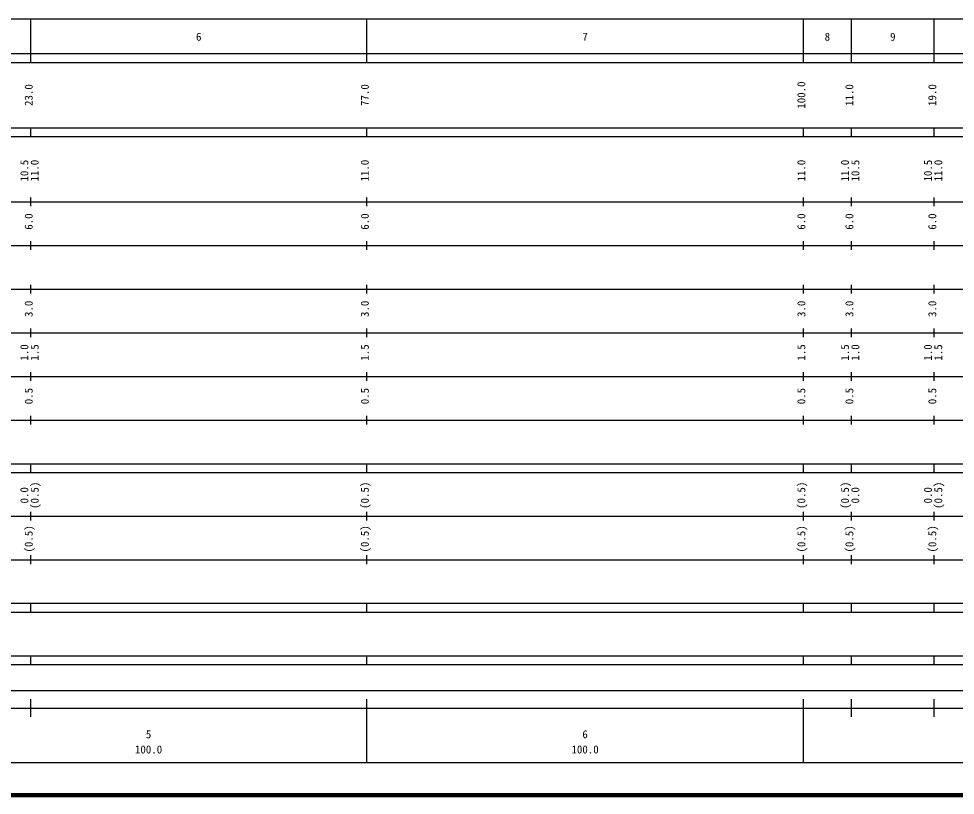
# Model space of a CAD drawing. Units: millimetres on the paper, enlarged 1000 times. Extents: x 40000 to 680000, y 20000 to 380000.
# Drawn here: x 288258 to 502804, y 20000 to 198000 of the extents above; entities that cross this region are included whole.
import ezdxf
from ezdxf.enums import TextEntityAlignment as Align

# ---------------------------------------------------------------- set-up
doc = ezdxf.new("R2010")
doc.units = ezdxf.units.MM
doc.header["$LTSCALE"] = 1000
doc.layers.add('M-TTL', color=2, linetype='Continuous', lineweight=140)
doc.layers.add('M-TTL-BAND', color=7, linetype='Continuous', lineweight=25)
doc.styles.add('ＭＳ ゴシック', font='')
doc.styles.get('ＭＳ ゴシック').set_extended_font_data('MS Gothic')

msp = doc.modelspace()

# ---------------------------------------------------------------- linework, layer by layer
at = {"layer": 'M-TTL'}
msp.add_line((40000, 20000), (680000, 20000), dxfattribs=at)
at = {"layer": 'M-TTL-BAND'}
for p, q in [((68000, 198000), (579000, 198000)), ((291000, 188000), (291000, 198000)), ((368000, 188000), (368000, 198000)), ((468000, 188000), (468000, 198000)), ((479000, 188000), (479000, 198000)), ((498000, 188000), (498000, 198000)), ((40000, 190000), (579000, 190000)), ((40000, 188000), (579000, 188000)), ((40000, 173000), (579000, 173000)), ((291000, 171000), (291000, 173000)), ((368000, 171000), (368000, 173000)), ((468000, 171000), (468000, 173000)), ((479000, 171000), (479000, 173000)), ((498000, 171000), (498000, 173000)), ((40000, 171000), (579000, 171000)), ((291000, 155000), (291000, 157000)), ((368000, 155000), (368000, 157000)), ((468000, 155000), (468000, 157000)), ((479000, 155000), (479000, 157000)), ((498000, 155000), (498000, 157000)), ((40000, 156000), (579000, 156000)), ((46000, 146000), (579000, 146000)), ((291000, 145000), (291000, 147000)), ((368000, 145000), (368000, 147000)), ((468000, 145000), (468000, 147000)), ((479000, 145000), (479000, 147000)), ((498000, 145000), (498000, 147000)), ((52000, 136000), (579000, 136000)), ((291000, 135000), (291000, 137000)), ((368000, 135000), (368000, 137000)), ((468000, 135000), (468000, 137000)), ((479000, 135000), (479000, 137000)), ((498000, 135000), (498000, 137000)), ((291000, 125000), (291000, 127000)), ((368000, 125000), (368000, 127000)), ((468000, 125000), (468000, 127000)), ((479000, 125000), (479000, 127000)), ((498000, 125000), (498000, 127000)), ((46000, 126000), (579000, 126000)), ((52000, 116000), (579000, 116000)), ((291000, 115000), (291000, 117000)), ((368000, 115000), (368000, 117000)), ((468000, 115000), (468000, 117000)), ((479000, 115000), (479000, 117000)), ((498000, 115000), (498000, 117000)), ((46000, 106000), (579000, 106000)), ((291000, 105000), (291000, 107000)), ((368000, 105000), (368000, 107000)), ((468000, 105000), (468000, 107000)), ((479000, 105000), (479000, 107000)), ((498000, 105000), (498000, 107000)), ((40000, 96000), (579000, 96000)), ((291000, 94000), (291000, 96000)), ((368000, 94000), (368000, 96000)), ((468000, 94000), (468000, 96000)), ((479000, 94000), (479000, 96000)), ((498000, 94000), (498000, 96000)), ((40000, 94000), (579000, 94000)), ((49000, 84000), (579000, 84000)), ((291000, 83000), (291000, 85000)), ((368000, 83000), (368000, 85000)), ((468000, 83000), (468000, 85000)), ((479000, 83000), (479000, 85000)), ((498000, 83000), (498000, 85000)), ((40000, 74000), (579000, 74000)), ((291000, 73000), (291000, 75000)), ((368000, 73000), (368000, 75000)), ((468000, 73000), (468000, 75000)), ((479000, 73000), (479000, 75000)), ((498000, 73000), (498000, 75000)), ((40000, 64000), (579000, 64000)), ((291000, 62000), (291000, 64000)), ((368000, 62000), (368000, 64000)), ((468000, 62000), (468000, 64000)), ((479000, 62000), (479000, 64000)), ((498000, 62000), (498000, 64000)), ((40000, 62000), (579000, 62000)), ((40000, 52000), (579000, 52000)), ((291000, 50000), (291000, 52000)), ((368000, 50000), (368000, 52000)), ((468000, 50000), (468000, 52000)), ((479000, 50000), (479000, 52000)), ((498000, 50000), (498000, 52000)), ((40000, 50000), (579000, 50000)), ((71000, 44000), (565000, 44000)), ((291000, 38000), (291000, 42000)), ((368000, 27500), (368000, 42000)), ((468000, 27500), (468000, 42000)), ((479000, 38000), (479000, 42000)), ((498000, 38000), (498000, 42000)), ((40000, 40000), (579000, 40000)), ((68000, 27500), (579000, 27500))]:
    msp.add_line(p, q, dxfattribs=at)

# ---------------------------------------------------------------- texts
at = {"layer": 'M-TTL-BAND', "style": 'ＭＳ ゴシック'}
for s, p in [('6', (329500, 192405)), ('7', (418000, 192405)), ('8', (473500, 192405)), ('9', (488500, 192405)), ('5', (318000, 32523)), ('6', (418000, 32523)), ('100.0', (318000, 29033)), ('100.0', (418000, 29033))]:
    msp.add_text(s, height=1833, dxfattribs=at).set_placement(p, align=Align.BOTTOM_CENTER)
for s, p in [('23.0', (292000, 180500)), ('77.0', (369000, 180500)), ('100.0', (469000, 180500)), ('11.0', (480000, 180500)), ('19.0', (499000, 180500)), ('10.5', (291000, 163174)), ('11.0', (293370, 163174)), ('11.0', (369000, 163174)), ('11.0', (469000, 163174)), ('11.0', (479000, 163174)), ('10.5', (481370, 163174)), ('10.5', (498000, 163174)), ('11.0', (500370, 163174)), ('6.0', (292000, 151500)), ('6.0', (369000, 151500)), ('6.0', (469000, 151500)), ('6.0', (480000, 151500)), ('6.0', (499000, 151500)), ('3.0', (292000, 131500)), ('3.0', (369000, 131500)), ('3.0', (469000, 131500)), ('3.0', (480000, 131500)), ('3.0', (499000, 131500)), ('1.0', (291000, 121500)), ('1.5', (293370, 121500)), ('1.5', (369000, 121500)), ('1.5', (469000, 121500)), ('1.5', (479000, 121500)), ('1.0', (481370, 121500)), ('1.0', (498000, 121500)), ('1.5', (500370, 121500)), ('0.5', (292000, 111500)), ('0.5', (369000, 111500)), ('0.5', (469000, 111500)), ('0.5', (480000, 111500)), ('0.5', (499000, 111500)), ('0.0', (291000, 88764)), ('(0.5)', (293370, 88764)), ('(0.5)', (369000, 88764)), ('(0.5)', (469000, 88764)), ('(0.5)', (479000, 88764)), ('0.0', (481370, 88764)), ('0.0', (498000, 88764)), ('(0.5)', (500370, 88764)), ('(0.5)', (292000, 78764)), ('(0.5)', (369000, 78764)), ('(0.5)', (469000, 78764)), ('(0.5)', (480000, 78764)), ('(0.5)', (499000, 78764))]:
    msp.add_text(s, height=1833, rotation=90, dxfattribs=at).set_placement(p, align=Align.BOTTOM_CENTER)

doc.saveas('drawing.dxf')
